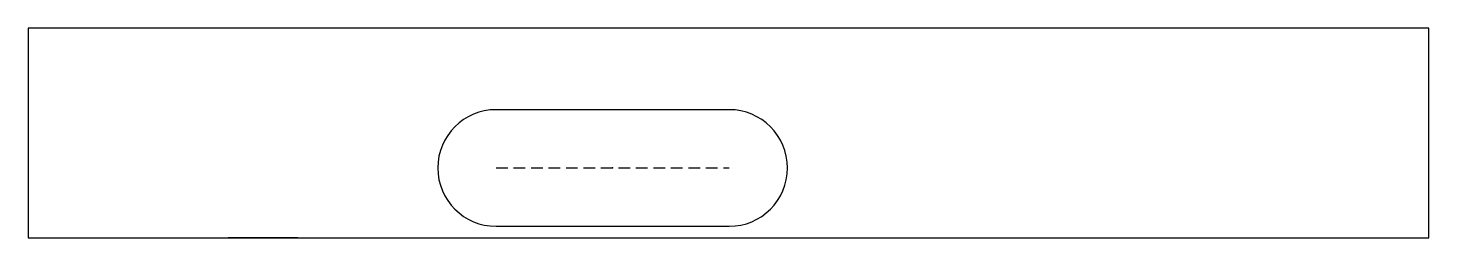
# Model space of a CAD drawing. Header units: millimetres. Extents: x -30.1 to 30, y -15 to -6.
import ezdxf

# ---------------------------------------------------------------- set-up
doc = ezdxf.new("R2010")
doc.units = ezdxf.units.MM
doc.linetypes.add('DASHED', pattern=[0.75, 0.5, -0.25])
doc.layers.get('0').update_dxf_attribs({"linetype": 'CONTINUOUS'})

msp = doc.modelspace()

# ---------------------------------------------------------------- linework, layer by layer
for p, q in [((0, -9.5, -0.002), (-10, -9.5, -0.002)), ((-20, -15, -7), (-20, -15)), ((-10, -14.5, -0.006), (0, -14.5, -0.006))]:
    msp.add_line(p, q)
at = {"linetype": 'DASHED'}
msp.add_line((-10, -12, -0.004), (0, -12, -0.004), dxfattribs=at)
msp.add_lwpolyline([(30.021, -6), (-30.079, -6), (-30.079, -15), (30.021, -15)], close=True)
at = {"extrusion": (0, 1, 0)}
msp.add_circle((20, -7, -15), 1.5, dxfattribs=at)
at = {"extrusion": (4.2057e-16, -0.0007588, 1)}
msp.add_arc((-10, -12, 0.005), 2.5, 90, 270, dxfattribs=at)
at = {"extrusion": (3.59348e-16, -0.0007588, 1)}
msp.add_arc((0, -12, 0.005), 2.5, -90, 90, dxfattribs=at)
msp.add_point((-5, -12, -0.004))

doc.saveas('drawing.dxf')
